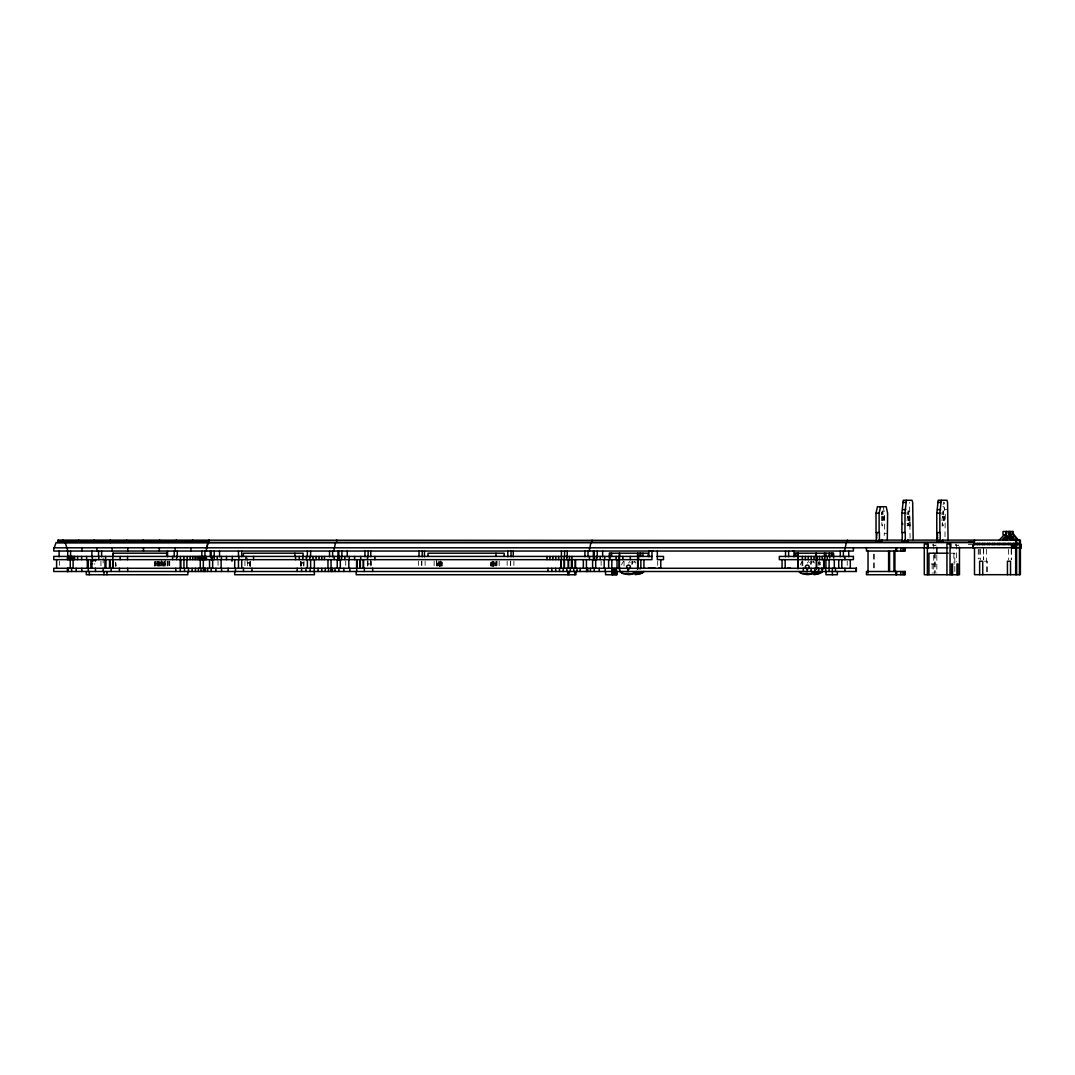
<?xml version="1.0" encoding="UTF-8"?>
<svg xmlns="http://www.w3.org/2000/svg" width="1075" height="1075" viewBox="0 0 1075 1075"><rect width="100%" height="100%" fill="white"/><g stroke="black" fill="none" stroke-linecap="round" stroke-linejoin="round"><path stroke-width="0.75" stroke-dasharray="5 3.75" d="M167.539 565.773L167.539 561.096M169.742 565.773L169.756 561.096M438.251 565.773L438.251 561.096M440.562 565.773L440.562 557.979M496.865 561.096L496.865 565.302M499.176 565.773L499.176 561.096M437.216 565.987C435.617 561.876 442.389 561.876 440.79 565.987A7.686 0.941 90 0 1 440.938 562.131M439.352 565.987C437.915 561.943 443.558 561.943 442.121 565.987M441.261 561.607A6.181 0.753 90 0 1 441.476 565.987L441.744 562.883M491.06 565.987C489.622 561.943 495.266 561.943 493.828 565.987M492.605 565.907C491.02 561.795 497.779 561.795 496.193 565.907M492.995 566.001L493.452 562.883M493.573 566.001L493.868 563.475L494.178 565.961M495.468 565.907L495.83 562.937M439.245 565.88L439.5 563.972L439.903 565.558M439.42 565.88L439.675 563.972M932.898 544.044L932.818 545.442L935.908 545.442L935.989 544.044M955.554 544.044L955.473 545.442L958.564 545.442L958.645 544.044M907.031 520.663L907.475 516.632L907.475 520.663M941.928 520.663L942.372 516.632L942.372 520.663M907.058 523.874C907.918 521.711 907.932 527.556 907.058 525.406M440.428 563.004L440.065 565.987L439.729 562.883M439.567 564.066L439.729 565.558M881.487 514.952L881.487 512.264M907.058 512.452L907.058 514.75M941.955 512.452L941.955 514.75M493.868 563.475L493.076 565.987A6.181 0.753 90 0 0 492.982 561.607M943.138 504.672L943.595 502.132M942.788 506.728L943.863 506.728L945.274 513.192L944.965 538.172M947.572 509.604L944.495 509.604L944.495 502.428M881.957 516.632L882.683 516.632L882.683 520.663L881.957 520.663M907.811 516.632L908.536 516.632L908.536 520.663L907.811 520.663M942.708 516.632L943.433 516.632L943.433 520.663L942.708 520.663M909.463 521.953L910.189 521.953L910.189 525.971L909.463 525.971M908.738 524.439C907.246 521.268 909.84 526.737 908.066 525.406M887.305 533.657L884.214 533.657L884.214 538.172M968.293 544.528L971.652 544.528M950.609 553.195L954.815 553.195L954.815 573.19M984.351 561.217L987.441 561.217L987.441 574.682M161.384 565.987A3.104 0.954 90 0 1 162.338 562.883L164.273 562.883A3.104 0.954 90 0 1 165.241 565.987M249.534 562.883L247.505 562.883L247.505 565.987M301.524 562.883L303.553 562.883L303.405 566.001M155.982 565.907A2.97 0.914 90 0 1 156.91 562.937L159.637 562.937A2.97 0.914 90 0 1 160.565 565.907M247.263 563.004L250.139 563.004M301.081 562.937L303.956 562.937M163.36 565.961A2.499 0.779 90 0 1 164.139 563.475L164.69 563.475A2.499 0.779 90 0 1 165.456 566.001M93.982 563.958L94.976 563.958M370.888 563.958L367.301 563.958L367.301 561.096M931.205 563.958L935.25 563.958M953.861 563.958L954.815 563.958M493.291 563.475L493.6 565.961M492.968 562.937L493.331 565.907M491.436 562.883L491.812 565.987M437.579 563.004L437.942 565.987M883.113 506.728L884.523 513.192L884.523 533.657M436.45 565.302L436.45 557.979M495.064 561.096L495.064 565.773M492.753 561.096L492.753 565.773M434.139 561.096L434.139 565.773M159.315 561.096L159.328 565.773M157.111 561.096L157.111 565.773L157.098 561.096M103.16 557.979L103.16 565.773M100.943 561.096L100.943 565.773M1011.468 549.258L1011.468 559.726M1011.212 549.258L1011.212 559.726M1008.377 549.258L1008.377 559.726M986.501 549.258L986.501 574.682M983.665 549.258L983.665 559.726M983.41 547.753L983.41 559.726M980.575 549.258L980.575 559.726M979.204 549.338L979.204 558.839M978.263 549.338L978.263 558.839M956.387 544.044L956.387 561.808M953.861 553.195L953.861 562.427M944.67 520.663L944.67 516.632L943.877 520.663L943.877 516.632M943.689 514.952L943.689 510.921L942.896 514.952L942.896 510.921M942.143 523.35L942.143 526.038M936.822 555.345L936.822 573.123M935.25 553.195L935.25 573.19M934.296 553.195L934.296 574.735M933.732 544.044L933.732 553.732M933.732 555.345L933.732 573.123M932.159 563.958L932.159 573.19M910.068 538.172L909.598 502.428M909.772 520.663L909.772 516.632L908.98 520.663L908.98 516.632M909.127 521.953L909.127 525.971M908.792 514.952L908.792 510.921L908.012 514.952L908.012 510.921M883.919 520.663L883.919 516.632L883.126 520.663L883.126 516.632M882.938 514.952L882.938 510.921L882.145 514.952L882.145 510.921M881.621 516.632L881.621 520.663M874.311 554.149L874.311 569.978M873.37 554.149L873.37 569.978M847.221 561.096L847.221 565.396M818.344 562.346L818.344 565.316M811.262 561.123L811.262 564.254M802.81 561.11L802.81 565.799M802.004 561.096L802.004 565.396M657.698 561.096L657.698 565.396M632.49 561.123L632.49 564.254M624.038 561.11L624.038 565.799M601.113 561.096L601.113 565.396M513.89 561.096L513.89 565.396M510.692 561.096L510.692 565.396M510.356 561.096L510.356 565.396M507.145 561.096L507.145 565.396M496.865 561.096L496.717 565.987M492.901 561.378L492.901 565.987M440.414 561.378L440.414 565.987M436.45 561.096L436.598 565.987M425.122 561.096L425.122 565.396M421.911 561.096L421.911 565.396M421.575 561.096L421.575 565.396M418.363 561.096L418.363 565.396M371.157 561.096L371.157 565.396M370.888 561.096L370.888 568.272M370.499 559.658L370.499 568.272M367.946 561.096L367.946 565.396M367.69 561.096L367.69 568.272M345.733 561.096L345.733 565.396M303.983 561.096L303.983 566.001M301.524 562.131L301.524 565.987M301.081 561.607L301.081 565.987M300.825 561.459L300.825 565.987M300.624 561.459L300.624 565.987M250.435 561.459L250.435 566.431M250.233 561.459L250.233 565.987M249.978 561.607L249.978 565.987M249.534 562.131L249.534 565.987M247.263 557.979L247.263 565.987M244.939 561.096L244.939 565.773M218.037 561.096L218.037 565.396M169.232 561.096L169.232 565.396M168.224 561.096L168.224 565.396M167.162 561.378L167.162 565.987M165.644 559.658L165.644 563.958L161.572 563.958L161.572 559.658M164.636 561.096L164.636 563.958M163.978 561.096L163.978 565.396M162.567 561.096L162.567 568.272M160.901 561.096L160.901 565.396M157.488 561.378L157.488 565.987M59.461 561.096L59.461 565.396M163.911 565.961A2.499 0.779 90 0 1 164.69 563.475M164.139 563.475A2.499 0.779 90 0 1 164.905 566.001M158.724 565.907A2.97 0.914 90 0 1 159.637 562.937M156.91 562.937A2.97 0.914 90 0 1 157.823 565.907M159.973 565.987A7.686 2.378 90 0 1 160.282 562.131M164.408 562.131A7.686 2.378 90 0 1 164.717 565.987M115.63 562.131A7.686 2.378 90 0 1 115.952 565.987M162.338 562.883A3.104 0.954 90 0 1 163.306 565.987A3.104 0.954 90 0 1 164.273 562.883M115.603 564.388A6.181 1.908 90 0 1 115.67 565.987M115.657 562.951A6.853 2.123 90 0 1 115.872 566.431M154.451 565.987A7.686 2.378 90 0 1 154.773 562.131M158.885 562.131A7.686 2.378 90 0 1 159.208 565.987M154.746 564.644A6.853 2.123 90 0 1 155.23 561.459M158.589 562.171A6.853 2.123 90 0 1 158.939 565.531M155.163 565.987A6.181 1.908 90 0 1 155.727 561.607M158.428 561.607A6.181 1.908 90 0 1 158.979 565.987M154.719 565.987A6.181 1.908 90 0 1 155.284 561.607M157.985 561.607A6.181 1.908 90 0 1 158.549 565.987M154.558 564.644A6.853 2.123 90 0 1 155.042 561.459M158.401 562.171A6.853 2.123 90 0 1 158.751 565.531M810.308 564.321A2.903 2.889 -90 0 1 814.299 562.05M813.143 561.486A7.686 7.632 -90 0 1 814.353 563.085M800.364 564.939A7.686 7.632 -90 0 1 802.34 561.486M819.392 561.486A7.686 7.632 -90 0 1 820.601 563.085M807.379 563.085A7.686 7.632 -90 0 1 808.602 561.486M818.451 561.782A6.853 6.799 -90 0 1 820.413 564.724M818.303 562.561A6.181 6.127 -90 0 1 819.889 565.329M809.636 562.561A6.181 6.127 -90 0 1 810.899 561.58M631.603 564.321A2.903 2.889 -90 0 1 635.58 562.05M634.371 561.486A7.686 7.632 -90 0 1 635.58 563.085M621.592 564.939A7.686 7.632 -90 0 1 623.567 561.486M628.606 563.085A7.686 7.632 -90 0 1 629.816 561.486M630.864 562.561A6.181 6.127 -90 0 1 632.127 561.58M490.496 565.987A7.686 0.941 90 0 1 490.617 562.131M492.243 562.131A7.686 0.941 90 0 1 492.363 565.987M439.715 562.131A7.686 0.941 90 0 0 439.594 565.987A6.181 0.753 90 0 1 439.742 561.607M441.462 565.987A7.686 0.941 90 0 0 441.341 562.131A6.853 0.833 90 0 1 441.57 565.531M439.715 564.644A6.853 0.833 90 0 1 439.903 561.459M441.22 562.171A6.853 0.833 90 0 1 441.368 565.531M440.804 561.607A6.181 0.753 90 0 1 441.019 565.987M439.971 565.987A6.181 0.753 90 0 1 440.199 561.607M439.89 566.431A6.853 0.833 90 0 1 440.105 561.459M442.564 562.131A7.686 0.941 90 0 1 442.685 565.987M493.465 562.131A7.686 0.941 90 0 1 493.586 565.987A6.181 0.753 90 0 0 493.438 561.607M491.812 565.531A6.853 0.833 90 0 1 491.96 562.171M493.277 561.459A6.853 0.833 90 0 1 493.465 564.644M492.148 565.987A6.181 0.753 90 0 1 492.377 561.607M491.92 561.607A6.181 0.753 90 0 0 491.692 565.987A7.686 0.941 90 0 1 491.839 562.131A6.853 0.833 90 0 0 491.611 565.531M493.076 561.459A6.853 0.833 90 0 1 493.264 564.644M881.903 522.584L881.849 522.974A2.392 0.699 -90 0 0 881.849 525.07C882.669 528.806 883.207 519.803 881.903 522.584M942.654 522.584L942.587 522.974A2.392 0.699 90 0 0 942.587 525.07C943.42 528.806 943.957 519.803 942.654 522.584"/><path stroke-width="1.5" d="M59.125 556.783L59.125 551.045M70.574 556.783L70.574 551.045M87.317 568.272L87.317 559.658M88.325 559.658L88.298 571.497M104.96 568.272L104.96 559.658M105.955 568.272L105.955 559.658M214.207 556.783L214.207 551.045M219.555 556.783L219.555 551.045M234.699 568.272L234.699 559.658M238.475 556.783L238.475 551.045M241.7 556.783L241.7 551.045M294.899 556.42L294.899 553.195M307.396 556.783L307.396 551.045M310.621 556.783L310.621 551.045M332.632 556.783L332.632 551.045M337.98 556.783L337.98 551.045M341.89 556.783L341.89 551.045M347.252 556.783L347.252 551.045M597.27 556.783L597.27 551.045M640.848 568.272L640.848 559.658M643.938 559.658L643.938 568.272L645.04 568.272M648.883 556.783L648.883 551.045L649.985 551.045M928.209 547.807L928.209 544.044L924.285 544.044L924.285 574.735L959.478 574.735L959.478 547.269M93.337 559.551L92.947 561.204L92.275 559.551M95.903 559.484L95.379 561.19L94.855 559.484M876.649 534.221L876.649 535.014M937.36 534.369L937.507 535.081M206.951 547.807L207.945 542.593L206.763 547.807M334.459 547.807L335.561 542.593M589.839 547.807L590.941 542.593M845.219 547.807L846.321 542.593M879.431 541.195L879.431 532.568L876.031 532.568L876.031 513.192L877.442 506.728L886.203 506.728L887.614 513.192L887.305 539.677M879.122 532.568L879.122 513.192L880.532 506.728M905.284 541.182L905.284 532.568L901.885 532.568L901.885 513.192L903.296 500.265L912.057 500.265L912.688 502.428L913.159 539.677M904.975 532.568L904.975 513.192L906.386 500.265M942.452 540.107L942.452 541.182L940.182 541.182L940.182 532.568L936.782 532.568L936.782 513.192L938.193 500.265L946.954 500.265L947.572 502.428L948.056 539.677M939.859 532.568L939.859 513.192L941.283 500.265M876.649 537.393L876.649 538.172M937.4 537.379L937.507 538.253L937.575 537.379M54.274 547.807L56.061 542.593L974.017 542.593L972.915 547.807L972.956 544.528L1015.673 544.528M876.649 533.012L876.649 533.791M876.649 535.525L876.649 536.304M999.199 540.107L1004.346 534.732M1002.72 540.107L1006.213 536.452M1004.01 539.032L1007.1 535.807M1005.555 540.107L1009.049 536.452M1006.496 540.107L1009.116 537.366M902.664 502.428L905.755 502.428M937.561 502.428L940.652 502.428M902.664 509.604L905.755 509.604M937.561 509.604L940.652 509.604M876.031 513.192L879.122 513.192M901.885 513.192L904.975 513.192M936.782 513.192L939.859 513.192M902.462 523.297L902.745 524.439M1008.471 531.493L1008.471 533.657L1009.412 533.657L1014.558 540.107M1012.247 531.493L1012.247 533.657L1013.188 533.657L1018.334 540.107M1008.767 534.732L1011.441 534.732M1012.878 536.452L1011.938 536.452L1014.813 540.107M937.346 538.75L937.346 539.543M880.586 540.107L902.462 540.107M907.125 540.107L938.636 540.107M941.942 540.107L1000.623 540.107M877.187 540.47L57.875 540.107L57.875 542.27M937.091 532.568L937.091 541.182L939.362 541.182L939.362 540.107M58.104 541.195L209.182 541.195M937.091 541.182L942.452 541.182M974.393 542.27L57.136 542.593M968.306 542.378L974.488 542.378L974.488 540.107M1015.673 543.453L974.326 543.453L974.326 544.528M1016.157 543.453L1019.449 543.453M1020.39 543.453L1021.142 547.753M1016.614 544.528L1019.449 544.528M1020.39 544.528L1021.25 544.528L1021.237 547.753L1019.799 547.753M948.029 547.807L53.75 547.807L53.75 551.045L853.402 551.045L853.402 547.807M1015.673 547.753L950.864 547.807L950.864 544.044L946.941 544.044L946.941 574.735M1016.278 547.753L1019.449 547.753M653.062 551.045L651.974 551.045L651.974 559.658L53.75 559.658L53.75 556.42L651.974 556.42M792.88 551.045L793.982 551.045L793.982 556.783M948.284 553.195L928.948 553.195L928.948 574.735M656.946 556.42L663.503 556.42L663.503 559.658L657.322 559.658L657.322 551.045M90.905 563.958L91.899 563.958M648.185 568.272L655.428 568.272M658.572 568.272L660.776 568.272L660.776 559.658M787.37 568.272L790.515 568.272M624.535 573.66L623.151 573.472A5.362 5.321 -90 0 1 620.288 571.551M628.821 573.607L625.878 573.526M803.321 573.66L801.923 573.472A5.362 5.321 -90 0 1 799.074 571.551M612.495 573.66L613.812 573.66M615.115 573.66L616.432 573.66M623.836 573.66L632.49 573.66A5.509 5.469 -90 0 0 636.682 571.51M802.622 573.66L811.262 573.66A5.509 5.469 -90 0 0 815.468 571.51M812.713 573.66L818.545 573.66M801.923 573.472L801.466 573.257A5.362 5.321 -90 0 1 799.262 571.551M623.151 573.472L622.68 573.257A5.362 5.321 -90 0 1 620.49 571.551M806.922 573.472L807.607 573.607L804.651 573.526M1012.247 533.657L1017.393 540.107L1020.39 540.107L1020.39 574.682L974.488 574.682L974.488 547.753M1008.471 533.657L1013.618 540.107M1011.024 538.898L1009.103 536.452L1005.273 536.452L1001.766 540.107L1016.614 540.107L1016.614 574.682M1008.162 536.452L1011.038 540.107M937.36 533.724L937.575 532.998M937.4 536.304L937.575 535.525M65.158 542.593L66.892 547.807M816.315 553.195L816.409 568.272A5.509 5.469 -90 0 1 816.342 568.971M798.147 553.195L798.174 568.272M796.011 553.195L796.011 556.42M1020.82 544.528L1020.82 547.753M1019.449 540.107L1019.449 574.682M1017.447 543.453L1017.447 544.528M1015.673 540.107L1015.673 574.682M1015.042 543.453L1014.934 547.753M1014.746 544.528L1014.746 547.753M1014.504 544.528L1014.504 547.753M1014.182 544.528L1014.182 547.753M1013.819 544.528L1013.819 547.753M1013.658 543.453L1013.658 544.528M1013.416 544.528L1013.416 547.753M1013.188 533.657L1013.188 531.493L1003.002 531.493L1003.002 534.732L1006.402 534.732L1006.402 531.493M1013.188 543.453L1013.188 544.528M1012.986 544.528L1012.986 547.753M1012.516 544.528L1012.516 547.753M1012.045 544.528L1012.045 547.753M1011.575 544.528L1011.575 547.753M1010.527 574.682L1010.527 561.217L1007.436 561.217L1007.436 574.682M1010.366 543.453L1010.366 544.528M1010.178 531.493L1010.178 534.732M1009.895 543.453L1009.895 544.528M1009.412 531.493L1009.412 533.657M1008.511 543.453L1008.511 544.528M1008.041 543.453L1008.041 544.528M1006.093 531.493L1006.093 534.732M1005.219 543.453L1005.219 544.528M1004.749 543.453L1004.749 544.528M1003.365 543.453L1003.365 544.528M1002.894 543.453L1002.894 544.528M1000.072 543.453L1000.072 544.528M999.602 543.453L999.602 544.528M998.218 543.453L998.218 544.528M997.748 543.453L997.748 544.528M994.926 543.453L994.926 544.528M994.456 543.453L994.456 544.528M993.072 543.453L993.072 544.528M992.601 543.453L992.601 544.528M989.779 543.453L989.779 544.528M989.296 543.453L989.296 544.528M987.925 543.453L987.925 544.528M987.441 543.453L987.441 544.528M984.619 543.453L984.619 544.528M984.149 543.453L984.149 544.528M982.765 543.453L982.765 544.528M982.725 574.682L982.725 561.217L979.634 561.217L979.634 574.682M982.295 543.453L982.295 544.528M979.473 543.453L979.473 544.528M979.002 543.453L979.002 544.528M977.618 543.453L977.618 544.528M977.148 543.453L977.148 544.528M974.488 543.453L974.488 544.528M957.906 574.735L957.906 563.958L956.952 563.958L956.952 574.735M952.544 574.735L952.544 563.958L951.603 563.958L951.603 574.735M950.031 544.044L950.031 574.735M942.694 540.107L942.694 541.182M936.822 547.269L936.822 553.732M927.376 544.044L927.376 574.735M907.811 540.107L907.811 541.182M907.555 540.107L907.555 541.182L902.194 541.182L902.194 532.568M905.244 547.807L905.244 551.045L866.45 551.045L866.45 547.807M904.465 540.107L904.465 541.182M904.397 547.807L904.397 551.045M904.397 571.497L904.397 574.735M902.987 547.807L902.987 551.045M902.987 571.497L902.987 574.735M900.796 547.807L900.796 551.045M900.796 571.497L900.796 574.735M896.631 547.807L896.631 551.045M896.631 571.497L896.631 574.735M895.798 547.807L895.798 551.045M895.798 571.497L895.798 574.735M894.911 551.045L894.911 571.497M893.97 551.045L893.97 571.497M889.562 551.045L889.562 571.497M888.608 551.045L888.608 571.497M881.943 540.107L881.943 541.195M881.702 540.107L881.702 541.195L876.34 541.195L876.34 532.568M878.611 540.107L878.611 541.195M868.022 550.978L868.022 573.15M856.157 568.272L856.157 571.497M850.312 559.658L850.312 568.272M848.739 551.045L848.739 556.783M847.423 540.107L847.423 542.27M844.91 547.807L844.91 551.045M844.91 556.42L844.91 559.658M844.91 568.272L844.91 571.497M843.391 551.045L843.391 556.783M841.819 559.658L841.819 568.272M840.301 551.045L840.301 556.783M838.728 559.658L838.728 568.272M837.371 571.497L837.371 574.735L825.976 574.735L825.976 571.497M835.49 568.272L835.49 571.497M834.294 559.658L834.294 568.272M833.636 558.046L833.636 553.195L794.721 553.195L794.721 556.42M832.977 553.195L832.977 556.42M832.373 568.272L832.386 574.735M831.674 553.195L831.674 556.42M829.698 553.195L829.698 558.046M829.107 553.195L829.107 556.42M829.107 559.658L829.107 571.497M827.307 556.42L827.307 559.658M825.909 553.195L825.909 556.42M825.909 559.658L825.909 568.272M825.721 568.272L825.721 571.497M824.807 556.42L824.807 559.658M824.323 553.195L824.323 556.42M823.893 559.39L823.893 568.272M823.692 559.39L823.692 568.272A5.509 5.469 -90 0 1 823.625 568.971M822.214 556.42L822.214 559.658M822.2 568.272L822.2 571.497M819.553 556.42L819.553 559.658M818.586 568.272L818.586 571.497M816.825 556.42L816.825 559.658M816.61 556.42L816.61 568.272A5.509 5.469 -90 0 1 816.543 568.971M815.992 553.195L815.992 556.42M814.877 568.272L814.877 571.497M814.03 556.42L814.03 559.658M811.182 556.42L811.182 559.658M811.087 568.272L811.087 571.497M808.279 556.42L808.279 559.658M807.231 568.272L807.231 571.497M805.35 556.42L805.35 559.658M803.334 568.272L803.334 571.497M802.38 556.42L802.38 559.658M797.973 556.42L797.973 568.272A5.362 5.321 -90 0 0 798.013 568.971M797.811 553.195L797.811 556.42M788.62 551.045L788.62 556.783M785.529 551.045L785.529 556.783M785.167 559.658L785.167 568.272M782.076 559.658L782.076 568.272M648.198 556.42L648.198 553.195L609.283 553.195L609.283 558.046M642.957 553.195L642.957 556.42M640.821 553.195L640.821 556.42M639.961 553.195L639.961 556.42M638.577 556.42L638.577 559.658M637.824 553.195L637.824 568.272A5.509 5.469 -90 0 1 637.771 568.971M637.636 556.42L637.636 568.272A5.509 5.469 -90 0 1 637.569 568.971M637.502 553.195L637.502 556.42M630.313 556.42L630.313 559.658M628.055 568.272L628.055 571.497M622.895 556.42L622.895 559.658M619.657 553.195L619.657 556.42M619.737 568.272L619.737 571.497M619.388 556.42L619.388 568.272A5.362 5.321 -90 0 0 619.428 568.971M619.334 553.195L619.2 568.272A5.362 5.321 -90 0 0 619.24 568.971M617.023 559.658L617.023 568.272M616.956 571.497L616.956 574.735L605.561 574.735L605.561 571.497M616.432 568.272L616.432 574.735M616.082 556.42L616.082 559.658M615.115 568.272L615.115 574.735M613.812 568.272L613.812 574.735M612.495 568.272L612.495 574.735M612.078 568.272L612.078 571.497M611.836 559.658L611.836 568.272M611.971 571.497L611.971 574.735M611.648 553.195L611.648 556.42M609.942 553.195L609.968 559.658M608.638 559.658L608.638 568.272M605.212 568.272L605.212 571.497M604.661 556.42L604.661 559.658M604.204 559.658L604.204 568.272M602.632 551.045L602.632 556.783M600.253 556.42L600.253 559.658M599.232 568.272L599.232 571.497M596.853 556.42L596.853 559.658M595.698 559.658L595.698 568.272M594.569 556.42L594.569 559.658M594.193 551.045L594.193 556.783M594.26 568.272L594.26 571.497M593.857 556.42L593.857 559.658M593.749 556.42L593.749 559.658M593.494 556.42L593.494 559.658M593.36 551.045L593.36 556.783M592.607 559.658L592.607 568.272M592.043 540.107L592.043 542.27M590.417 568.272L590.417 571.497M589.517 547.807L589.517 551.045M589.517 556.42L589.517 559.658M588.012 551.045L588.012 556.783M587.81 568.272L587.81 571.497M586.762 568.272L586.762 571.497M586.56 568.272L586.56 571.497M586.439 559.658L586.439 568.272M584.921 551.045L584.921 556.783M583.349 559.658L583.349 568.272M580.11 568.272L580.11 571.497M576.993 568.272L576.993 571.497M575.958 571.497L575.958 574.735L356.201 574.735L356.201 571.497M575.568 559.658L575.568 568.272M575.179 559.658L575.179 568.272M574.776 571.497L574.776 574.735M573.727 568.272L573.727 571.497M571.927 556.42L572.088 568.272M571.833 559.658L571.833 568.272M571.43 559.658L571.43 568.272M570.328 568.272L570.328 571.497M569.428 556.42L569.428 559.658M569.011 571.497L569.011 574.735M568.608 559.658L568.608 568.272M568.218 559.658L568.218 568.272M567.828 571.497L567.828 574.735M567.237 551.045L567.237 556.783M566.834 556.42L566.834 559.658M566.821 568.272L566.821 571.497M564.603 551.045L564.603 556.783M564.482 559.658L564.482 568.272M564.173 556.42L564.214 568.272M563.206 568.272L563.206 571.497M561.405 551.045L561.446 559.658M561.271 559.658L561.271 568.272M561.002 559.658L561.002 568.272M559.497 568.272L559.497 571.497M558.651 556.42L558.651 559.658M555.802 556.42L555.802 559.658M555.708 568.272L555.708 571.497M552.899 556.42L552.899 559.658M551.851 568.272L551.851 571.497M549.97 556.42L549.97 559.658M547.954 568.272L547.954 571.497M547 556.42L547 559.658M513.245 551.045L513.245 556.783M511.015 551.045L511.015 556.783M507.803 551.045L507.803 556.783M504.162 556.42L504.162 553.195L428.011 553.195L428.011 556.42M495.978 553.195L495.978 556.42M424.464 551.045L424.464 556.783M422.233 551.045L422.233 556.783M419.022 551.045L419.022 556.783M374.933 556.42L374.933 559.658M372.662 568.272L372.662 571.497M370.768 551.045L370.768 556.783M368.134 551.045L368.134 556.783M367.516 556.42L367.516 559.658M364.936 551.045L364.936 556.783M364.358 568.272L364.358 571.497M363.552 559.658L363.552 568.272M363.283 559.658L363.283 568.272M360.703 556.42L360.703 559.658M360.34 559.658L360.34 568.272M360.071 559.658L360.071 568.272M356.994 559.658L356.994 568.272M356.698 568.272L356.698 571.497M356.604 559.658L356.604 568.272M354.589 556.42L354.589 559.658M349.832 568.272L349.832 571.497M349.281 556.42L349.281 559.658M348.824 559.658L348.824 568.272M344.873 556.42L344.873 559.658M343.852 568.272L343.852 571.497M341.474 556.42L341.474 559.658M340.318 559.658L340.318 568.272M339.189 556.42L339.136 559.658M338.8 551.045L338.947 559.658M338.88 568.272L338.88 571.497M338.612 556.42L338.612 559.658M338.356 556.42L338.477 559.658M338.114 556.42L338.114 559.658M337.228 559.658L337.228 568.272M336.663 540.107L336.663 542.27M335.037 568.272L335.037 571.497M334.137 547.807L334.137 551.045M334.137 556.42L334.137 559.658M332.43 568.272L332.43 571.497M331.382 568.272L331.503 571.497M331.181 568.272L331.181 571.497M331.046 559.658L331.046 568.272M329.541 551.045L329.541 556.783M328.507 568.272L328.507 571.497M327.969 559.658L327.969 568.272M325.255 568.272L325.255 571.497M324.448 556.42L324.448 559.658M321.842 556.42L321.842 559.658M321.774 568.272L321.774 571.497M319.047 556.42L319.047 559.658M318.079 568.272L318.079 571.497M316.09 556.42L316.09 559.658M314.384 559.658L314.384 568.272M314.384 571.497L314.384 574.735L234.699 574.735L234.699 571.497M314.209 568.272L314.209 571.497M312.986 556.42L312.986 559.658M310.621 559.658L310.621 568.272M310.151 568.272L310.151 571.497M309.721 556.42L309.721 559.658M307.396 559.658L307.396 568.272M306.348 556.42L306.348 559.658M305.958 568.272L305.958 571.497M303.096 556.42L303.096 553.195L243.42 553.195L243.42 556.42M302.841 556.42L302.841 559.658M301.618 568.272L301.618 571.497M299.24 556.42L299.24 559.658M297.157 568.272L297.157 571.497M295.544 556.42L295.544 559.658M253.552 556.42L253.552 559.658M251.94 568.272L251.94 571.497M246 556.42L246 559.658M243.474 568.272L243.474 571.497M241.7 559.658L241.7 568.272M238.892 556.42L238.892 559.658M238.475 559.658L238.475 568.272M235.506 568.272L235.506 571.497M232.348 556.42L232.348 559.658M231.985 559.484L231.985 561.258M228.169 568.272L228.169 571.497M226.489 556.42L226.489 559.658M221.437 556.42L221.437 559.658M221.584 568.272L221.584 571.497M221.127 559.658L221.127 568.272M217.284 556.42L217.284 559.658M215.887 568.272L215.887 571.497M214.18 556.42L214.18 559.658M212.635 559.658L212.635 568.272M212.232 556.42L212.232 559.658M211.587 556.42L211.641 559.658M211.56 556.42L211.547 559.658M211.117 551.045L211.117 556.783M211.197 568.272L211.197 571.497M210.283 551.045L210.283 556.783M209.544 559.658L209.544 568.272M209.235 540.107L209.155 542.593M208.967 540.107L208.967 542.27M207.663 568.272L207.663 571.497M206.454 547.807L206.454 551.045M206.454 556.42L206.454 559.658M205.594 556.42L205.594 559.658M205.419 568.272L205.419 571.497M204.935 551.045L204.935 556.783M204.747 556.42L204.747 559.658M204.573 568.272L204.573 571.497M203.887 556.42L203.887 559.658M203.363 559.658L203.296 571.497M203.027 556.42L203.027 559.658M202.181 556.42L202.181 559.658M201.845 551.045L201.845 556.783M201.321 556.42L201.321 559.658M201.038 568.272L201.038 571.497M200.461 556.42L200.461 559.658M200.272 559.658L200.272 568.272M199.601 556.42L199.601 559.658M198.741 556.42L198.741 559.658M198.405 568.272L198.405 571.497M197.088 556.42L197.088 559.658M195.435 568.272L195.435 571.497M195.099 556.42L195.099 559.658M192.774 556.42L192.774 559.658M192.734 540.107L192.734 542.27M192.116 568.272L192.116 571.497M190.893 547.807L190.893 551.045M190.127 556.42L190.127 559.658M188.488 568.272L188.488 571.497M187.856 571.497L187.856 574.735L86.322 574.735L86.322 571.497M187.171 556.42L187.171 559.658M186.862 559.658L186.862 568.272M184.537 568.272L184.537 571.497M183.933 556.42L183.946 568.272M180.869 559.658L180.869 568.272M180.412 556.42L180.412 559.658M180.304 571.497L180.21 559.658M177.281 551.045L177.281 556.783M176.636 556.42L176.636 559.658M176.26 540.107L176.26 542.27M175.803 568.272L175.803 571.497M175.158 547.807L175.158 551.045M174.217 551.045L174.217 556.783M172.605 556.42L172.605 559.658M167.566 551.045L167.566 556.783M167.136 556.42L167.136 553.195L112.821 553.195L112.821 556.42M166.652 553.195L166.652 556.42M159.678 540.107L159.678 542.27M159.328 547.807L159.328 551.045M143.486 547.807L143.486 551.045M143.096 540.107L143.096 542.27M127.737 547.807L127.737 551.045M127.67 568.272L127.67 571.497M127.535 556.42L127.535 559.658M126.595 540.107L126.595 542.27M120.145 556.42L120.145 559.658M119.406 568.272L119.406 571.497M113.305 553.195L113.305 556.42M113.278 559.658L113.278 568.272M112.794 556.42L112.62 568.272M112.163 547.807L112.163 551.045M111.168 568.272L111.168 571.497M110.389 542.593L110.282 540.107M110.201 559.658L110.201 568.272M109.542 559.658L109.542 568.272M106.949 571.497L106.949 574.735M105.605 556.42L105.605 559.658M103.966 571.497L103.966 574.735M103.133 568.272L103.133 571.497M101.628 551.045L101.628 556.783M98.752 556.42L98.752 559.658M98.564 551.045L98.564 556.783M96.858 547.807L96.858 551.045M95.447 568.272L95.447 571.497M94.251 540.107L94.251 542.27M92.369 556.42L92.369 559.658M91.899 551.045L91.899 556.783M91.899 559.658L91.899 568.272M90.905 559.658L90.905 568.272M89.319 571.497L89.319 574.735M86.618 556.42L86.618 559.658M81.902 547.807L81.902 551.045M81.821 568.272L81.821 571.497M81.646 556.42L81.646 559.658M78.596 540.107L78.596 542.27M77.602 556.42L77.602 559.658M76.204 568.272L76.204 571.497M74.538 556.42L74.618 559.658M73.718 556.42L73.718 559.658M73.1 559.658L73.1 568.272M72.912 556.42L72.912 559.658M72.119 556.42L72.119 559.658M71.608 568.272L71.608 571.497M71.34 556.42L71.34 559.658M70.547 556.42L70.547 559.658M70.251 559.658L70.251 568.272M69.754 556.42L69.754 559.658M68.975 556.42L68.975 559.658M68.182 556.42L68.182 559.658M68.007 568.272L68.101 571.497M67.832 568.272L67.927 571.497M67.725 551.045L67.725 556.783M67.752 568.272L67.658 571.497M67.402 547.807L67.402 551.045M67.402 556.42L67.402 559.658M67.402 568.272L67.483 571.497M63.398 540.107L63.398 542.27M62.928 540.107L62.928 542.27M58.332 540.107L58.332 542.27M56.599 559.658L56.599 568.272M815.267 571.51A5.509 5.469 -90 0 1 811.061 573.66M822.55 571.51A5.509 5.469 -90 0 1 818.344 573.66M821.394 568.272A5.509 5.469 -90 0 1 821.34 568.971M820.252 571.51A5.509 5.469 -90 0 1 816.046 573.66M818.895 568.272A5.509 5.469 -90 0 1 818.841 568.971M817.766 571.51A5.509 5.469 -90 0 1 813.56 573.66M813.143 572.37A7.686 7.632 -90 0 1 803.925 573.593M819.392 572.37A7.686 7.632 -90 0 1 813.99 574.628M636.494 571.51A5.509 5.469 -90 0 1 632.288 573.66M643.965 571.51A5.509 5.469 -90 0 1 639.773 573.66L634.774 573.66A5.509 5.469 -90 0 0 638.98 571.51M643.777 571.51A5.509 5.469 -90 0 1 639.571 573.66M640.122 568.272A5.509 5.469 -90 0 1 640.068 568.971M641.479 571.51A5.509 5.469 -90 0 1 637.273 573.66M634.371 572.37A7.686 7.632 -90 0 1 625.153 573.593M640.619 572.37A7.686 7.632 -90 0 1 635.218 574.628M853.402 556.42L779.321 556.42L779.321 559.658L853.402 559.658L853.402 556.42M856.372 568.272L53.75 568.272L53.75 571.497L856.372 571.497L856.372 568.272M905.244 571.497L866.45 571.497L866.45 574.735L905.244 574.735L905.244 571.497M808.642 568.379A1.935 1.922 -90 0 0 807.782 565.141A1.935 1.922 -90 0 0 805.43 567.506A1.935 1.922 -90 0 0 808.642 568.379M629.869 568.379A1.935 1.922 -90 0 0 629.009 565.141A1.935 1.922 -90 0 0 626.644 567.506A1.935 1.922 -90 0 0 629.869 568.379"/></g></svg>
